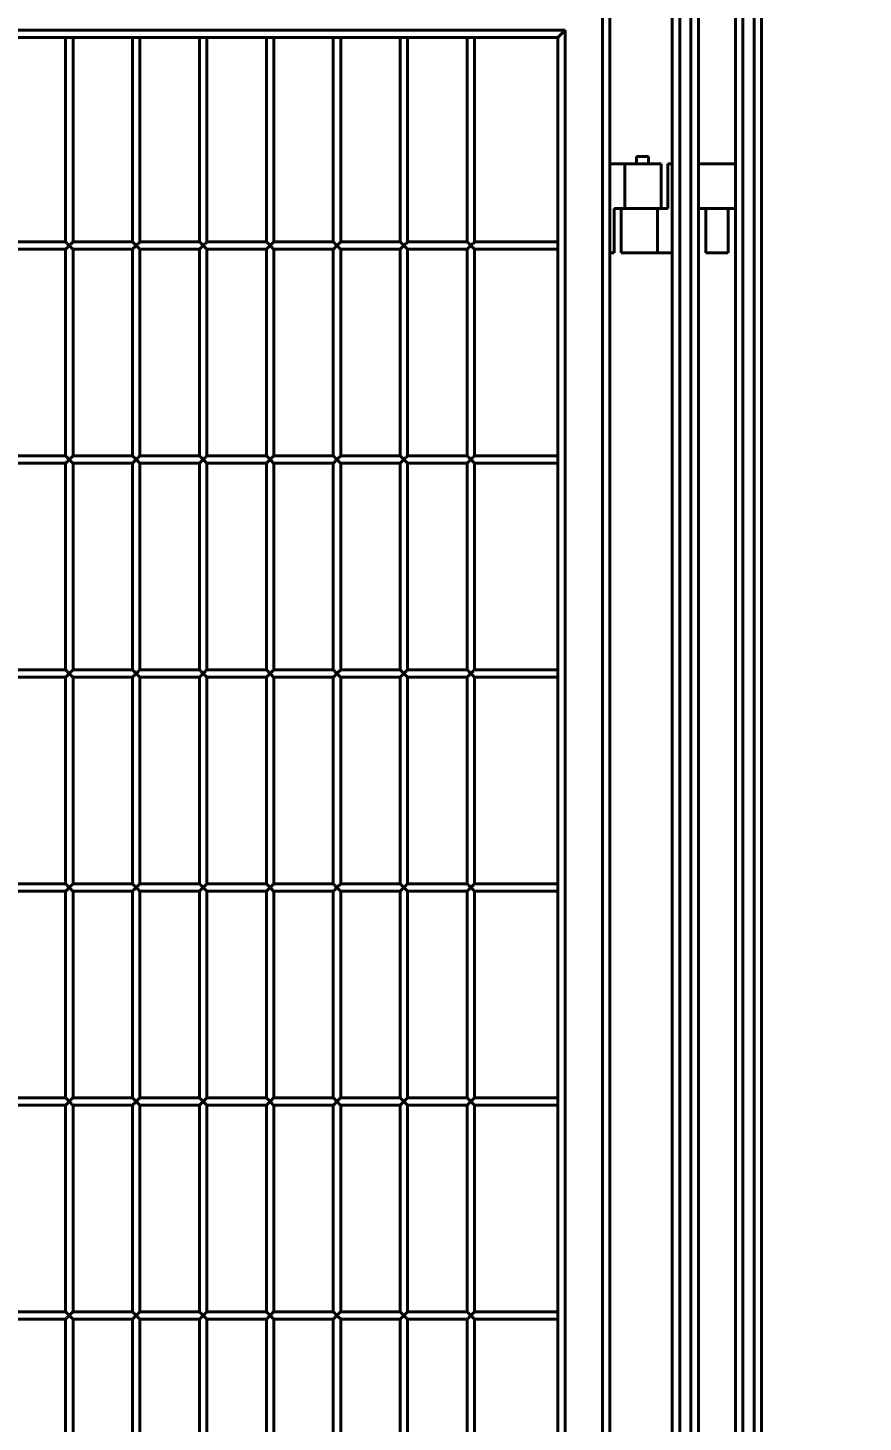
# Model space of a CAD drawing. Header units: millimetres. Extents: x 0 to 297, y 0 to 210.
# Drawn here: x 108.43 to 114.04, y 165.09 to 174.48 of the extents above; entities that cross this region are included whole.
import ezdxf

# ---------------------------------------------------------------- set-up
doc = ezdxf.new("R2010")
doc.units = ezdxf.units.MM
doc.header["$PDSIZE"] = -1
doc.layers.add('标注层', color=4, linetype='Continuous', lineweight=15)
doc.layers.add('轮廓实线层', color=7, linetype='Continuous', lineweight=40)
doc.styles.get("Standard").update_dxf_attribs({"font": 'gbeitc.shx', "height": 3.5})
doc.dimstyles.new('ISO-25', dxfattribs={"dimtxt": 3.5, "dimasz": 2.5, "dimexe": 1.25, "dimexo": 0, "dimtad": 1, "dimtoh": 1, "dimdec": 1, "dimlfac": 100, "dimdsep": 46, "dimtxsty": 'Standard', "dimcen": 2.5, "dimadec": 0, "dimazin": 0, "dimtfac": 1, "dimtdec": 1, "dimtmove": 0, "dimatfit": 3, "dimfxl": 1, "dimarcsym": 0})

# ---------------------------------------------------------------- blocks, each defined once
blk = doc.blocks.new('*D5')
at = {"layer": 'Defpoints', "color": 0, "transparency": 16777216}
for p in [(113.3609, 175.7603), (113.6609, 155.7103), (124.0767, 155.7103)]:
    blk.add_point(p, dxfattribs=at)
at = {"layer": '标注层', "color": 0, "lineweight": -2, "transparency": 16777216}
for p, q in [((113.3609, 175.7603), (125.3267, 175.7603)), ((124.0767, 173.2603), (124.0767, 158.2103)), ((113.6609, 155.7103), (125.3267, 155.7103))]:
    blk.add_line(p, q, dxfattribs=at)
at = {"layer": '标注层', "color": 0, "transparency": 16777216}
for points in [[(123.66, 173.2603), (124.4934, 173.2603), (124.0767, 175.7603)], [(123.66, 158.2103), (124.4934, 158.2103), (124.0767, 155.7103)]]:
    blk.add_solid(points, dxfattribs=at)
at = {"layer": '标注层', "color": 0, "transparency": 16777216, "insert": (121.7017, 165.7353), "char_height": 3.5, "attachment_point": 5, "rotation": 90}
blk.add_mtext('2005', dxfattribs=at)

msp = doc.modelspace()

# ---------------------------------------------------------------- linework, layer by layer
at = {"layer": '轮廓实线层', "color": 7, "linetype": 'Continuous', "lineweight": 40}
for p, q in [((112.7609, 155.7603), (112.7609, 175.7603)), ((112.8109, 175.7603), (112.8109, 155.7603)), ((113.3109, 155.7603), (113.3109, 175.7603)), ((113.3609, 175.7603), (113.3609, 155.7603)), ((112.2909, 156.8103), (112.2909, 174.7103)), ((112.3409, 174.7603), (112.3409, 156.7603)), ((112.8859, 156.8103), (112.8859, 174.7103)), ((112.9359, 174.7603), (112.9359, 156.7603)), ((113.1859, 156.7603), (113.1859, 174.7603)), ((113.2359, 174.7103), (113.2359, 156.8103)), ((104.0809, 174.4603), (112.0409, 174.4603)), ((112.0409, 174.4603), (112.0409, 157.0603)), ((111.9909, 174.4103), (104.1309, 174.4103)), ((108.6809, 174.4103), (108.6809, 173.0353)), ((108.7309, 173.0353), (108.7309, 174.4103)), ((109.1309, 174.4103), (109.1309, 173.0353)), ((109.1809, 173.0353), (109.1809, 174.4103)), ((109.5809, 174.4103), (109.5809, 173.0353)), ((109.6309, 173.0353), (109.6309, 174.4103)), ((110.0309, 174.4103), (110.0309, 173.0353)), ((110.0809, 173.0353), (110.0809, 174.4103)), ((110.4809, 174.4103), (110.4809, 173.0353)), ((110.5309, 173.0353), (110.5309, 174.4103)), ((110.9309, 174.4103), (110.9309, 173.0353)), ((110.9809, 173.0353), (110.9809, 174.4103)), ((111.3809, 174.4103), (111.3809, 173.0353)), ((111.4309, 173.0353), (111.4309, 174.4103)), ((111.9909, 157.1103), (111.9909, 174.4103)), ((112.5209, 173.6103), (112.5209, 173.5603)), ((112.5209, 173.6103), (112.6009, 173.6103)), ((112.6009, 173.5603), (112.6009, 173.6103)), ((112.3409, 173.5603), (112.4409, 173.5603)), ((112.6859, 173.5603), (112.4409, 173.5603)), ((112.4409, 173.5603), (112.4409, 173.2603)), ((112.6859, 173.2603), (112.6859, 173.5603)), ((112.7309, 173.2603), (112.7309, 173.5603)), ((112.7309, 173.5603), (112.7609, 173.5603)), ((112.9359, 173.5603), (112.9359, 173.2603)), ((112.9359, 173.5603), (113.1859, 173.5603)), ((113.1859, 173.2603), (113.1859, 173.5603)), ((112.3709, 173.2603), (112.3709, 172.9603)), ((112.4409, 173.2603), (112.3709, 173.2603)), ((112.4159, 173.2603), (112.4159, 172.9603)), ((112.4409, 173.2603), (112.5509, 173.2603)), ((112.6609, 173.2603), (112.5509, 173.2603)), ((112.6609, 172.9603), (112.6609, 173.2603)), ((112.6609, 173.2603), (112.7309, 173.2603)), ((112.9359, 173.2603), (113.1859, 173.2603)), ((112.9859, 173.2603), (112.9859, 172.9603)), ((113.1359, 173.2603), (113.1359, 172.9603)), ((108.6809, 173.0353), (108.2809, 173.0353)), ((109.1309, 173.0353), (108.7309, 173.0353)), ((109.5809, 173.0353), (109.1809, 173.0353)), ((110.0309, 173.0353), (109.6309, 173.0353)), ((110.4809, 173.0353), (110.0809, 173.0353)), ((110.9309, 173.0353), (110.5309, 173.0353)), ((111.3809, 173.0353), (110.9809, 173.0353)), ((111.9909, 173.0353), (111.4309, 173.0353)), ((108.2809, 172.9853), (108.6809, 172.9853)), ((108.6809, 172.9853), (108.6809, 171.5953)), ((108.7309, 171.5953), (108.7309, 172.9853)), ((108.7309, 172.9853), (109.1309, 172.9853)), ((109.1309, 172.9853), (109.1309, 171.5953)), ((109.1809, 171.5953), (109.1809, 172.9853)), ((109.1809, 172.9853), (109.5809, 172.9853)), ((109.5809, 172.9853), (109.5809, 171.5953)), ((109.6309, 171.5953), (109.6309, 172.9853)), ((109.6309, 172.9853), (110.0309, 172.9853)), ((110.0309, 172.9853), (110.0309, 171.5953)), ((110.0809, 171.5953), (110.0809, 172.9853)), ((110.0809, 172.9853), (110.4809, 172.9853)), ((110.4809, 172.9853), (110.4809, 171.5953)), ((110.5309, 171.5953), (110.5309, 172.9853)), ((110.5309, 172.9853), (110.9309, 172.9853)), ((110.9309, 172.9853), (110.9309, 171.5953)), ((110.9809, 171.5953), (110.9809, 172.9853)), ((110.9809, 172.9853), (111.3809, 172.9853)), ((111.3809, 172.9853), (111.3809, 171.5953)), ((111.4309, 171.5953), (111.4309, 172.9853)), ((111.4309, 172.9853), (111.9909, 172.9853)), ((112.3709, 172.9603), (112.3409, 172.9603)), ((112.4159, 172.9603), (112.6609, 172.9603)), ((112.7609, 172.9603), (112.6609, 172.9603)), ((113.1359, 172.9603), (112.9859, 172.9603)), ((108.6809, 171.5953), (108.2809, 171.5953)), ((108.2809, 171.5453), (108.6809, 171.5453)), ((108.6809, 171.5453), (108.6809, 170.1553)), ((109.1309, 171.5953), (108.7309, 171.5953)), ((108.7309, 170.1553), (108.7309, 171.5453)), ((108.7309, 171.5453), (109.1309, 171.5453)), ((109.1309, 171.5453), (109.1309, 170.1553)), ((109.5809, 171.5953), (109.1809, 171.5953)), ((109.1809, 170.1553), (109.1809, 171.5453)), ((109.1809, 171.5453), (109.5809, 171.5453)), ((109.5809, 171.5453), (109.5809, 170.1553)), ((110.0309, 171.5953), (109.6309, 171.5953)), ((109.6309, 170.1553), (109.6309, 171.5453)), ((109.6309, 171.5453), (110.0309, 171.5453)), ((110.0309, 171.5453), (110.0309, 170.1553)), ((110.4809, 171.5953), (110.0809, 171.5953)), ((110.0809, 170.1553), (110.0809, 171.5453)), ((110.0809, 171.5453), (110.4809, 171.5453)), ((110.4809, 171.5453), (110.4809, 170.1553)), ((110.9309, 171.5953), (110.5309, 171.5953)), ((110.5309, 170.1553), (110.5309, 171.5453)), ((110.5309, 171.5453), (110.9309, 171.5453)), ((110.9309, 171.5453), (110.9309, 170.1553)), ((111.3809, 171.5953), (110.9809, 171.5953)), ((110.9809, 170.1553), (110.9809, 171.5453)), ((110.9809, 171.5453), (111.3809, 171.5453)), ((111.3809, 171.5453), (111.3809, 170.1553)), ((111.9909, 171.5953), (111.4309, 171.5953)), ((111.4309, 170.1553), (111.4309, 171.5453)), ((111.4309, 171.5453), (111.9909, 171.5453)), ((108.6809, 170.1553), (108.2809, 170.1553)), ((108.2809, 170.1053), (108.6809, 170.1053)), ((108.6809, 170.1053), (108.6809, 168.7153)), ((109.1309, 170.1553), (108.7309, 170.1553)), ((108.7309, 168.7153), (108.7309, 170.1053)), ((108.7309, 170.1053), (109.1309, 170.1053)), ((109.1309, 170.1053), (109.1309, 168.7153)), ((109.5809, 170.1553), (109.1809, 170.1553)), ((109.1809, 168.7153), (109.1809, 170.1053)), ((109.1809, 170.1053), (109.5809, 170.1053)), ((109.5809, 170.1053), (109.5809, 168.7153)), ((110.0309, 170.1553), (109.6309, 170.1553)), ((109.6309, 168.7153), (109.6309, 170.1053)), ((109.6309, 170.1053), (110.0309, 170.1053)), ((110.0309, 170.1053), (110.0309, 168.7153)), ((110.4809, 170.1553), (110.0809, 170.1553)), ((110.0809, 168.7153), (110.0809, 170.1053)), ((110.0809, 170.1053), (110.4809, 170.1053)), ((110.4809, 170.1053), (110.4809, 168.7153)), ((110.9309, 170.1553), (110.5309, 170.1553)), ((110.5309, 168.7153), (110.5309, 170.1053)), ((110.5309, 170.1053), (110.9309, 170.1053)), ((110.9309, 170.1053), (110.9309, 168.7153)), ((111.3809, 170.1553), (110.9809, 170.1553)), ((110.9809, 168.7153), (110.9809, 170.1053)), ((110.9809, 170.1053), (111.3809, 170.1053)), ((111.3809, 170.1053), (111.3809, 168.7153)), ((111.9909, 170.1553), (111.4309, 170.1553)), ((111.4309, 168.7153), (111.4309, 170.1053)), ((111.4309, 170.1053), (111.9909, 170.1053)), ((108.6809, 168.7153), (108.2809, 168.7153)), ((109.1309, 168.7153), (108.7309, 168.7153)), ((109.5809, 168.7153), (109.1809, 168.7153)), ((110.0309, 168.7153), (109.6309, 168.7153)), ((110.4809, 168.7153), (110.0809, 168.7153)), ((110.9309, 168.7153), (110.5309, 168.7153)), ((111.3809, 168.7153), (110.9809, 168.7153)), ((111.9909, 168.7153), (111.4309, 168.7153)), ((108.2809, 168.6653), (108.6809, 168.6653)), ((108.6809, 168.6653), (108.6809, 167.2753)), ((108.7309, 167.2753), (108.7309, 168.6653)), ((108.7309, 168.6653), (109.1309, 168.6653)), ((109.1309, 168.6653), (109.1309, 167.2753)), ((109.1809, 167.2753), (109.1809, 168.6653)), ((109.1809, 168.6653), (109.5809, 168.6653)), ((109.5809, 168.6653), (109.5809, 167.2753)), ((109.6309, 167.2753), (109.6309, 168.6653)), ((109.6309, 168.6653), (110.0309, 168.6653)), ((110.0309, 168.6653), (110.0309, 167.2753)), ((110.0809, 167.2753), (110.0809, 168.6653)), ((110.0809, 168.6653), (110.4809, 168.6653)), ((110.4809, 168.6653), (110.4809, 167.2753)), ((110.5309, 167.2753), (110.5309, 168.6653)), ((110.5309, 168.6653), (110.9309, 168.6653)), ((110.9309, 168.6653), (110.9309, 167.2753)), ((110.9809, 167.2753), (110.9809, 168.6653)), ((110.9809, 168.6653), (111.3809, 168.6653)), ((111.3809, 168.6653), (111.3809, 167.2753)), ((111.4309, 167.2753), (111.4309, 168.6653)), ((111.4309, 168.6653), (111.9909, 168.6653)), ((108.6809, 167.2753), (108.2809, 167.2753)), ((108.2809, 167.2253), (108.6809, 167.2253)), ((108.6809, 167.2253), (108.6809, 165.8353)), ((109.1309, 167.2753), (108.7309, 167.2753)), ((108.7309, 165.8353), (108.7309, 167.2253)), ((108.7309, 167.2253), (109.1309, 167.2253)), ((109.1309, 167.2253), (109.1309, 165.8353)), ((109.5809, 167.2753), (109.1809, 167.2753)), ((109.1809, 165.8353), (109.1809, 167.2253)), ((109.1809, 167.2253), (109.5809, 167.2253)), ((109.5809, 167.2253), (109.5809, 165.8353)), ((110.0309, 167.2753), (109.6309, 167.2753)), ((109.6309, 165.8353), (109.6309, 167.2253)), ((109.6309, 167.2253), (110.0309, 167.2253)), ((110.0309, 167.2253), (110.0309, 165.8353)), ((110.4809, 167.2753), (110.0809, 167.2753)), ((110.0809, 165.8353), (110.0809, 167.2253)), ((110.0809, 167.2253), (110.4809, 167.2253)), ((110.4809, 167.2253), (110.4809, 165.8353)), ((110.9309, 167.2753), (110.5309, 167.2753)), ((110.5309, 165.8353), (110.5309, 167.2253)), ((110.5309, 167.2253), (110.9309, 167.2253)), ((110.9309, 167.2253), (110.9309, 165.8353)), ((111.3809, 167.2753), (110.9809, 167.2753)), ((110.9809, 165.8353), (110.9809, 167.2253)), ((110.9809, 167.2253), (111.3809, 167.2253)), ((111.3809, 167.2253), (111.3809, 165.8353)), ((111.9909, 167.2753), (111.4309, 167.2753)), ((111.4309, 165.8353), (111.4309, 167.2253)), ((111.4309, 167.2253), (111.9909, 167.2253)), ((108.6809, 165.8353), (108.2809, 165.8353)), ((109.1309, 165.8353), (108.7309, 165.8353)), ((109.5809, 165.8353), (109.1809, 165.8353)), ((110.0309, 165.8353), (109.6309, 165.8353)), ((110.4809, 165.8353), (110.0809, 165.8353)), ((110.9309, 165.8353), (110.5309, 165.8353)), ((111.3809, 165.8353), (110.9809, 165.8353)), ((111.9909, 165.8353), (111.4309, 165.8353)), ((108.2809, 165.7853), (108.6809, 165.7853)), ((108.6809, 165.7853), (108.6809, 164.3953)), ((108.7309, 164.3953), (108.7309, 165.7853)), ((108.7309, 165.7853), (109.1309, 165.7853)), ((109.1309, 165.7853), (109.1309, 164.3953)), ((109.1809, 164.3953), (109.1809, 165.7853)), ((109.1809, 165.7853), (109.5809, 165.7853)), ((109.5809, 165.7853), (109.5809, 164.3953)), ((109.6309, 164.3953), (109.6309, 165.7853)), ((109.6309, 165.7853), (110.0309, 165.7853)), ((110.0309, 165.7853), (110.0309, 164.3953)), ((110.0809, 164.3953), (110.0809, 165.7853)), ((110.0809, 165.7853), (110.4809, 165.7853)), ((110.4809, 165.7853), (110.4809, 164.3953)), ((110.5309, 164.3953), (110.5309, 165.7853)), ((110.5309, 165.7853), (110.9309, 165.7853)), ((110.9309, 165.7853), (110.9309, 164.3953)), ((110.9809, 164.3953), (110.9809, 165.7853)), ((110.9809, 165.7853), (111.3809, 165.7853)), ((111.3809, 165.7853), (111.3809, 164.3953)), ((111.4309, 164.3953), (111.4309, 165.7853)), ((111.4309, 165.7853), (111.9909, 165.7853))]:
    msp.add_line(p, q, dxfattribs=at)
at = {"layer": '轮廓实线层', "color": 7, "linetype": 'Continuous', "lineweight": 40, "flags": 128}
for points in [[(112.0409, 174.4603), (112.0322, 174.4516), (112.0238, 174.4432), (112.0159, 174.4353), (112.0088, 174.4281), (112.0026, 174.422), (111.9976, 174.417), (111.9939, 174.4133), (111.9917, 174.411), (111.9909, 174.4103)], [(108.6809, 173.0353), (108.681, 173.0352), (108.6819, 173.0343), (108.6835, 173.0326), (108.6859, 173.0302), (108.6891, 173.0271), (108.6927, 173.0234), (108.6969, 173.0193), (108.7013, 173.0149), (108.7059, 173.0103)], [(108.7059, 173.0103), (108.7102, 173.0146), (108.7145, 173.0188), (108.7184, 173.0228), (108.722, 173.0263), (108.7251, 173.0294), (108.7276, 173.0319), (108.7294, 173.0338), (108.7305, 173.0349), (108.7309, 173.0353)], [(109.1309, 173.0353), (109.131, 173.0352), (109.1319, 173.0343), (109.1335, 173.0326), (109.136, 173.0302), (109.1391, 173.0271), (109.1427, 173.0234), (109.1469, 173.0193), (109.1513, 173.0149), (109.1559, 173.0103)], [(109.1559, 173.0103), (109.1602, 173.0146), (109.1645, 173.0188), (109.1684, 173.0228), (109.172, 173.0263), (109.1751, 173.0294), (109.1775, 173.0319), (109.1794, 173.0338), (109.1805, 173.0349), (109.1809, 173.0353)], [(109.5809, 173.0353), (109.581, 173.0352), (109.5819, 173.0343), (109.5835, 173.0326), (109.5859, 173.0302), (109.5891, 173.0271), (109.5927, 173.0234), (109.5969, 173.0193), (109.6013, 173.0149), (109.6059, 173.0103)], [(109.6059, 173.0103), (109.6102, 173.0146), (109.6144, 173.0188), (109.6184, 173.0228), (109.622, 173.0263), (109.6251, 173.0294), (109.6276, 173.0319), (109.6294, 173.0338), (109.6305, 173.0349), (109.6309, 173.0353)], [(110.0309, 173.0353), (110.031, 173.0352), (110.0319, 173.0343), (110.0335, 173.0326), (110.0359, 173.0302), (110.0391, 173.0271), (110.0427, 173.0234), (110.0469, 173.0193), (110.0513, 173.0149), (110.0559, 173.0103)], [(110.0559, 173.0103), (110.0602, 173.0146), (110.0645, 173.0188), (110.0684, 173.0228), (110.072, 173.0263), (110.0751, 173.0294), (110.0776, 173.0319), (110.0794, 173.0338), (110.0805, 173.0349), (110.0809, 173.0353)], [(110.4809, 173.0353), (110.481, 173.0352), (110.4819, 173.0343), (110.4835, 173.0326), (110.486, 173.0302), (110.4891, 173.0271), (110.4927, 173.0234), (110.4969, 173.0193), (110.5013, 173.0149), (110.5059, 173.0103)], [(110.5059, 173.0103), (110.5102, 173.0146), (110.5145, 173.0188), (110.5184, 173.0228), (110.522, 173.0263), (110.5251, 173.0294), (110.5275, 173.0319), (110.5294, 173.0338), (110.5305, 173.0349), (110.5309, 173.0353)], [(110.9309, 173.0353), (110.931, 173.0352), (110.9319, 173.0343), (110.9335, 173.0326), (110.9359, 173.0302), (110.9391, 173.0271), (110.9427, 173.0234), (110.9469, 173.0193), (110.9513, 173.0149), (110.9559, 173.0103)], [(110.9559, 173.0103), (110.9602, 173.0146), (110.9645, 173.0188), (110.9684, 173.0228), (110.972, 173.0263), (110.9751, 173.0294), (110.9776, 173.0319), (110.9794, 173.0338), (110.9805, 173.0349), (110.9809, 173.0353)], [(111.3809, 173.0353), (111.381, 173.0352), (111.3819, 173.0343), (111.3835, 173.0326), (111.3859, 173.0302), (111.3891, 173.0271), (111.3927, 173.0234), (111.3969, 173.0193), (111.4013, 173.0149), (111.4059, 173.0103)], [(111.4059, 173.0103), (111.4102, 173.0146), (111.4145, 173.0188), (111.4184, 173.0228), (111.422, 173.0263), (111.4251, 173.0294), (111.4276, 173.0319), (111.4294, 173.0338), (111.4305, 173.0349), (111.4309, 173.0353)], [(108.7059, 173.0103), (108.7013, 173.0057), (108.6969, 173.0012), (108.6927, 172.9971), (108.6891, 172.9934), (108.6859, 172.9903), (108.6835, 172.9879), (108.6819, 172.9862), (108.681, 172.9854), (108.6809, 172.9853)], [(108.7309, 172.9853), (108.7305, 172.9856), (108.7294, 172.9868), (108.7276, 172.9886), (108.7251, 172.9911), (108.722, 172.9942), (108.7184, 172.9978), (108.7145, 173.0017), (108.7102, 173.0059), (108.7059, 173.0103)], [(109.1559, 173.0103), (109.1513, 173.0057), (109.1469, 173.0012), (109.1427, 172.9971), (109.1391, 172.9934), (109.136, 172.9903), (109.1335, 172.9879), (109.1319, 172.9862), (109.131, 172.9854), (109.1309, 172.9853)], [(109.1809, 172.9853), (109.1805, 172.9856), (109.1794, 172.9868), (109.1775, 172.9886), (109.1751, 172.9911), (109.172, 172.9942), (109.1684, 172.9978), (109.1645, 173.0017), (109.1602, 173.0059), (109.1559, 173.0103)], [(109.6059, 173.0103), (109.6013, 173.0057), (109.5969, 173.0012), (109.5927, 172.9971), (109.5891, 172.9934), (109.5859, 172.9903), (109.5835, 172.9879), (109.5819, 172.9862), (109.581, 172.9854), (109.5809, 172.9853)], [(109.6309, 172.9853), (109.6305, 172.9856), (109.6294, 172.9868), (109.6276, 172.9886), (109.6251, 172.9911), (109.622, 172.9942), (109.6184, 172.9978), (109.6144, 173.0017), (109.6102, 173.0059), (109.6059, 173.0103)], [(110.0559, 173.0103), (110.0513, 173.0057), (110.0469, 173.0012), (110.0427, 172.9971), (110.0391, 172.9934), (110.0359, 172.9903), (110.0335, 172.9879), (110.0319, 172.9862), (110.031, 172.9854), (110.0309, 172.9853)], [(110.0809, 172.9853), (110.0805, 172.9856), (110.0794, 172.9868), (110.0776, 172.9886), (110.0751, 172.9911), (110.072, 172.9942), (110.0684, 172.9978), (110.0645, 173.0017), (110.0602, 173.0059), (110.0559, 173.0103)], [(110.5059, 173.0103), (110.5013, 173.0057), (110.4969, 173.0012), (110.4927, 172.9971), (110.4891, 172.9934), (110.486, 172.9903), (110.4835, 172.9879), (110.4819, 172.9862), (110.481, 172.9854), (110.4809, 172.9853)], [(110.5309, 172.9853), (110.5305, 172.9856), (110.5294, 172.9868), (110.5275, 172.9886), (110.5251, 172.9911), (110.522, 172.9942), (110.5184, 172.9978), (110.5145, 173.0017), (110.5102, 173.0059), (110.5059, 173.0103)], [(110.9559, 173.0103), (110.9513, 173.0057), (110.9469, 173.0012), (110.9427, 172.9971), (110.9391, 172.9934), (110.9359, 172.9903), (110.9335, 172.9879), (110.9319, 172.9862), (110.931, 172.9854), (110.9309, 172.9853)], [(110.9809, 172.9853), (110.9805, 172.9856), (110.9794, 172.9868), (110.9776, 172.9886), (110.9751, 172.9911), (110.972, 172.9942), (110.9684, 172.9978), (110.9645, 173.0017), (110.9602, 173.0059), (110.9559, 173.0103)], [(111.4059, 173.0103), (111.4013, 173.0057), (111.3969, 173.0012), (111.3927, 172.9971), (111.3891, 172.9934), (111.3859, 172.9903), (111.3835, 172.9879), (111.3819, 172.9862), (111.381, 172.9854), (111.3809, 172.9853)], [(111.4309, 172.9853), (111.4305, 172.9856), (111.4294, 172.9868), (111.4276, 172.9886), (111.4251, 172.9911), (111.422, 172.9942), (111.4184, 172.9978), (111.4145, 173.0017), (111.4102, 173.0059), (111.4059, 173.0103)], [(108.6809, 171.5953), (108.681, 171.5952), (108.6819, 171.5943), (108.6835, 171.5926), (108.6859, 171.5902), (108.6891, 171.5871), (108.6927, 171.5834), (108.6969, 171.5793), (108.7013, 171.5749), (108.7059, 171.5703)], [(108.7059, 171.5703), (108.7013, 171.5657), (108.6969, 171.5612), (108.6927, 171.5571), (108.6891, 171.5534), (108.6859, 171.5503), (108.6835, 171.5479), (108.6819, 171.5462), (108.681, 171.5454), (108.6809, 171.5453)], [(108.7059, 171.5703), (108.7102, 171.5746), (108.7145, 171.5788), (108.7184, 171.5828), (108.722, 171.5863), (108.7251, 171.5894), (108.7276, 171.5919), (108.7294, 171.5938), (108.7305, 171.5949), (108.7309, 171.5953)], [(108.7309, 171.5453), (108.7305, 171.5456), (108.7294, 171.5468), (108.7276, 171.5486), (108.7251, 171.5511), (108.722, 171.5542), (108.7184, 171.5578), (108.7145, 171.5617), (108.7102, 171.5659), (108.7059, 171.5703)], [(109.1309, 171.5953), (109.131, 171.5952), (109.1319, 171.5943), (109.1335, 171.5926), (109.136, 171.5902), (109.1391, 171.5871), (109.1427, 171.5834), (109.1469, 171.5793), (109.1513, 171.5749), (109.1559, 171.5703)], [(109.1559, 171.5703), (109.1513, 171.5657), (109.1469, 171.5612), (109.1427, 171.5571), (109.1391, 171.5534), (109.136, 171.5503), (109.1335, 171.5479), (109.1319, 171.5462), (109.131, 171.5454), (109.1309, 171.5453)], [(109.1559, 171.5703), (109.1602, 171.5746), (109.1645, 171.5788), (109.1684, 171.5828), (109.172, 171.5863), (109.1751, 171.5894), (109.1775, 171.5919), (109.1794, 171.5938), (109.1805, 171.5949), (109.1809, 171.5953)], [(109.1809, 171.5453), (109.1805, 171.5456), (109.1794, 171.5468), (109.1775, 171.5486), (109.1751, 171.5511), (109.172, 171.5542), (109.1684, 171.5578), (109.1645, 171.5617), (109.1602, 171.5659), (109.1559, 171.5703)], [(109.5809, 171.5953), (109.581, 171.5952), (109.5819, 171.5943), (109.5835, 171.5926), (109.5859, 171.5902), (109.5891, 171.5871), (109.5927, 171.5834), (109.5969, 171.5793), (109.6013, 171.5749), (109.6059, 171.5703)], [(109.6059, 171.5703), (109.6013, 171.5657), (109.5969, 171.5612), (109.5927, 171.5571), (109.5891, 171.5534), (109.5859, 171.5503), (109.5835, 171.5479), (109.5819, 171.5462), (109.581, 171.5454), (109.5809, 171.5453)], [(109.6059, 171.5703), (109.6102, 171.5746), (109.6144, 171.5788), (109.6184, 171.5828), (109.622, 171.5863), (109.6251, 171.5894), (109.6276, 171.5919), (109.6294, 171.5938), (109.6305, 171.5949), (109.6309, 171.5953)], [(109.6309, 171.5453), (109.6305, 171.5456), (109.6294, 171.5468), (109.6276, 171.5486), (109.6251, 171.5511), (109.622, 171.5542), (109.6184, 171.5578), (109.6144, 171.5617), (109.6102, 171.5659), (109.6059, 171.5703)], [(110.0309, 171.5953), (110.031, 171.5952), (110.0319, 171.5943), (110.0335, 171.5926), (110.0359, 171.5902), (110.0391, 171.5871), (110.0427, 171.5834), (110.0469, 171.5793), (110.0513, 171.5749), (110.0559, 171.5703)], [(110.0559, 171.5703), (110.0513, 171.5657), (110.0469, 171.5612), (110.0427, 171.5571), (110.0391, 171.5534), (110.0359, 171.5503), (110.0335, 171.5479), (110.0319, 171.5462), (110.031, 171.5454), (110.0309, 171.5453)], [(110.0559, 171.5703), (110.0602, 171.5746), (110.0645, 171.5788), (110.0684, 171.5828), (110.072, 171.5863), (110.0751, 171.5894), (110.0776, 171.5919), (110.0794, 171.5938), (110.0805, 171.5949), (110.0809, 171.5953)], [(110.0809, 171.5453), (110.0805, 171.5456), (110.0794, 171.5468), (110.0776, 171.5486), (110.0751, 171.5511), (110.072, 171.5542), (110.0684, 171.5578), (110.0645, 171.5617), (110.0602, 171.5659), (110.0559, 171.5703)], [(110.4809, 171.5953), (110.481, 171.5952), (110.4819, 171.5943), (110.4835, 171.5926), (110.486, 171.5902), (110.4891, 171.5871), (110.4927, 171.5834), (110.4969, 171.5793), (110.5013, 171.5749), (110.5059, 171.5703)], [(110.5059, 171.5703), (110.5013, 171.5657), (110.4969, 171.5612), (110.4927, 171.5571), (110.4891, 171.5534), (110.486, 171.5503), (110.4835, 171.5479), (110.4819, 171.5462), (110.481, 171.5454), (110.4809, 171.5453)], [(110.5059, 171.5703), (110.5102, 171.5746), (110.5145, 171.5788), (110.5184, 171.5828), (110.522, 171.5863), (110.5251, 171.5894), (110.5275, 171.5919), (110.5294, 171.5938), (110.5305, 171.5949), (110.5309, 171.5953)], [(110.5309, 171.5453), (110.5305, 171.5456), (110.5294, 171.5468), (110.5275, 171.5486), (110.5251, 171.5511), (110.522, 171.5542), (110.5184, 171.5578), (110.5145, 171.5617), (110.5102, 171.5659), (110.5059, 171.5703)], [(110.9309, 171.5953), (110.931, 171.5952), (110.9319, 171.5943), (110.9335, 171.5926), (110.9359, 171.5902), (110.9391, 171.5871), (110.9427, 171.5834), (110.9469, 171.5793), (110.9513, 171.5749), (110.9559, 171.5703)], [(110.9559, 171.5703), (110.9513, 171.5657), (110.9469, 171.5612), (110.9427, 171.5571), (110.9391, 171.5534), (110.9359, 171.5503), (110.9335, 171.5479), (110.9319, 171.5462), (110.931, 171.5454), (110.9309, 171.5453)], [(110.9559, 171.5703), (110.9602, 171.5746), (110.9645, 171.5788), (110.9684, 171.5828), (110.972, 171.5863), (110.9751, 171.5894), (110.9776, 171.5919), (110.9794, 171.5938), (110.9805, 171.5949), (110.9809, 171.5953)], [(110.9809, 171.5453), (110.9805, 171.5456), (110.9794, 171.5468), (110.9776, 171.5486), (110.9751, 171.5511), (110.972, 171.5542), (110.9684, 171.5578), (110.9645, 171.5617), (110.9602, 171.5659), (110.9559, 171.5703)], [(111.3809, 171.5953), (111.381, 171.5952), (111.3819, 171.5943), (111.3835, 171.5926), (111.3859, 171.5902), (111.3891, 171.5871), (111.3927, 171.5834), (111.3969, 171.5793), (111.4013, 171.5749), (111.4059, 171.5703)], [(111.4059, 171.5703), (111.4013, 171.5657), (111.3969, 171.5612), (111.3927, 171.5571), (111.3891, 171.5534), (111.3859, 171.5503), (111.3835, 171.5479), (111.3819, 171.5462), (111.381, 171.5454), (111.3809, 171.5453)], [(111.4059, 171.5703), (111.4102, 171.5746), (111.4145, 171.5788), (111.4184, 171.5828), (111.422, 171.5863), (111.4251, 171.5894), (111.4276, 171.5919), (111.4294, 171.5938), (111.4305, 171.5949), (111.4309, 171.5953)], [(111.4309, 171.5453), (111.4305, 171.5456), (111.4294, 171.5468), (111.4276, 171.5486), (111.4251, 171.5511), (111.422, 171.5542), (111.4184, 171.5578), (111.4145, 171.5617), (111.4102, 171.5659), (111.4059, 171.5703)], [(108.6809, 170.1553), (108.681, 170.1552), (108.6819, 170.1543), (108.6835, 170.1526), (108.6859, 170.1502), (108.6891, 170.1471), (108.6927, 170.1434), (108.6969, 170.1393), (108.7013, 170.1349), (108.7059, 170.1303)], [(108.7059, 170.1303), (108.7013, 170.1257), (108.6969, 170.1212), (108.6927, 170.1171), (108.6891, 170.1134), (108.6859, 170.1103), (108.6835, 170.1079), (108.6819, 170.1062), (108.681, 170.1054), (108.6809, 170.1053)], [(108.7059, 170.1303), (108.7102, 170.1346), (108.7145, 170.1388), (108.7184, 170.1428), (108.722, 170.1463), (108.7251, 170.1494), (108.7276, 170.1519), (108.7294, 170.1538), (108.7305, 170.1549), (108.7309, 170.1553)], [(108.7309, 170.1053), (108.7305, 170.1056), (108.7294, 170.1068), (108.7276, 170.1086), (108.7251, 170.1111), (108.722, 170.1142), (108.7184, 170.1178), (108.7145, 170.1217), (108.7102, 170.1259), (108.7059, 170.1303)], [(109.1309, 170.1553), (109.131, 170.1552), (109.1319, 170.1543), (109.1335, 170.1526), (109.136, 170.1502), (109.1391, 170.1471), (109.1427, 170.1434), (109.1469, 170.1393), (109.1513, 170.1349), (109.1559, 170.1303)], [(109.1559, 170.1303), (109.1513, 170.1257), (109.1469, 170.1212), (109.1427, 170.1171), (109.1391, 170.1134), (109.136, 170.1103), (109.1335, 170.1079), (109.1319, 170.1062), (109.131, 170.1054), (109.1309, 170.1053)], [(109.1559, 170.1303), (109.1602, 170.1346), (109.1645, 170.1388), (109.1684, 170.1428), (109.172, 170.1463), (109.1751, 170.1494), (109.1775, 170.1519), (109.1794, 170.1538), (109.1805, 170.1549), (109.1809, 170.1553)], [(109.1809, 170.1053), (109.1805, 170.1056), (109.1794, 170.1068), (109.1775, 170.1086), (109.1751, 170.1111), (109.172, 170.1142), (109.1684, 170.1178), (109.1645, 170.1217), (109.1602, 170.1259), (109.1559, 170.1303)], [(109.5809, 170.1553), (109.581, 170.1552), (109.5819, 170.1543), (109.5835, 170.1526), (109.5859, 170.1502), (109.5891, 170.1471), (109.5927, 170.1434), (109.5969, 170.1393), (109.6013, 170.1349), (109.6059, 170.1303)], [(109.6059, 170.1303), (109.6013, 170.1257), (109.5969, 170.1212), (109.5927, 170.1171), (109.5891, 170.1134), (109.5859, 170.1103), (109.5835, 170.1079), (109.5819, 170.1062), (109.581, 170.1054), (109.5809, 170.1053)], [(109.6059, 170.1303), (109.6102, 170.1346), (109.6144, 170.1388), (109.6184, 170.1428), (109.622, 170.1463), (109.6251, 170.1494), (109.6276, 170.1519), (109.6294, 170.1538), (109.6305, 170.1549), (109.6309, 170.1553)], [(109.6309, 170.1053), (109.6305, 170.1056), (109.6294, 170.1068), (109.6276, 170.1086), (109.6251, 170.1111), (109.622, 170.1142), (109.6184, 170.1178), (109.6144, 170.1217), (109.6102, 170.1259), (109.6059, 170.1303)], [(110.0309, 170.1553), (110.031, 170.1552), (110.0319, 170.1543), (110.0335, 170.1526), (110.0359, 170.1502), (110.0391, 170.1471), (110.0427, 170.1434), (110.0469, 170.1393), (110.0513, 170.1349), (110.0559, 170.1303)], [(110.0559, 170.1303), (110.0513, 170.1257), (110.0469, 170.1212), (110.0427, 170.1171), (110.0391, 170.1134), (110.0359, 170.1103), (110.0335, 170.1079), (110.0319, 170.1062), (110.031, 170.1054), (110.0309, 170.1053)], [(110.0559, 170.1303), (110.0602, 170.1346), (110.0645, 170.1388), (110.0684, 170.1428), (110.072, 170.1463), (110.0751, 170.1494), (110.0776, 170.1519), (110.0794, 170.1538), (110.0805, 170.1549), (110.0809, 170.1553)], [(110.0809, 170.1053), (110.0805, 170.1056), (110.0794, 170.1068), (110.0776, 170.1086), (110.0751, 170.1111), (110.072, 170.1142), (110.0684, 170.1178), (110.0645, 170.1217), (110.0602, 170.1259), (110.0559, 170.1303)], [(110.4809, 170.1553), (110.481, 170.1552), (110.4819, 170.1543), (110.4835, 170.1526), (110.486, 170.1502), (110.4891, 170.1471), (110.4927, 170.1434), (110.4969, 170.1393), (110.5013, 170.1349), (110.5059, 170.1303)], [(110.5059, 170.1303), (110.5013, 170.1257), (110.4969, 170.1212), (110.4927, 170.1171), (110.4891, 170.1134), (110.486, 170.1103), (110.4835, 170.1079), (110.4819, 170.1062), (110.481, 170.1054), (110.4809, 170.1053)], [(110.5059, 170.1303), (110.5102, 170.1346), (110.5145, 170.1388), (110.5184, 170.1428), (110.522, 170.1463), (110.5251, 170.1494), (110.5275, 170.1519), (110.5294, 170.1538), (110.5305, 170.1549), (110.5309, 170.1553)], [(110.5309, 170.1053), (110.5305, 170.1056), (110.5294, 170.1068), (110.5275, 170.1086), (110.5251, 170.1111), (110.522, 170.1142), (110.5184, 170.1178), (110.5145, 170.1217), (110.5102, 170.1259), (110.5059, 170.1303)], [(110.9309, 170.1553), (110.931, 170.1552), (110.9319, 170.1543), (110.9335, 170.1526), (110.9359, 170.1502), (110.9391, 170.1471), (110.9427, 170.1434), (110.9469, 170.1393), (110.9513, 170.1349), (110.9559, 170.1303)], [(110.9559, 170.1303), (110.9513, 170.1257), (110.9469, 170.1212), (110.9427, 170.1171), (110.9391, 170.1134), (110.9359, 170.1103), (110.9335, 170.1079), (110.9319, 170.1062), (110.931, 170.1054), (110.9309, 170.1053)], [(110.9559, 170.1303), (110.9602, 170.1346), (110.9645, 170.1388), (110.9684, 170.1428), (110.972, 170.1463), (110.9751, 170.1494), (110.9776, 170.1519), (110.9794, 170.1538), (110.9805, 170.1549), (110.9809, 170.1553)], [(110.9809, 170.1053), (110.9805, 170.1056), (110.9794, 170.1068), (110.9776, 170.1086), (110.9751, 170.1111), (110.972, 170.1142), (110.9684, 170.1178), (110.9645, 170.1217), (110.9602, 170.1259), (110.9559, 170.1303)], [(111.3809, 170.1553), (111.381, 170.1552), (111.3819, 170.1543), (111.3835, 170.1526), (111.3859, 170.1502), (111.3891, 170.1471), (111.3927, 170.1434), (111.3969, 170.1393), (111.4013, 170.1349), (111.4059, 170.1303)], [(111.4059, 170.1303), (111.4013, 170.1257), (111.3969, 170.1212), (111.3927, 170.1171), (111.3891, 170.1134), (111.3859, 170.1103), (111.3835, 170.1079), (111.3819, 170.1062), (111.381, 170.1054), (111.3809, 170.1053)], [(111.4059, 170.1303), (111.4102, 170.1346), (111.4145, 170.1388), (111.4184, 170.1428), (111.422, 170.1463), (111.4251, 170.1494), (111.4276, 170.1519), (111.4294, 170.1538), (111.4305, 170.1549), (111.4309, 170.1553)], [(111.4309, 170.1053), (111.4305, 170.1056), (111.4294, 170.1068), (111.4276, 170.1086), (111.4251, 170.1111), (111.422, 170.1142), (111.4184, 170.1178), (111.4145, 170.1217), (111.4102, 170.1259), (111.4059, 170.1303)], [(108.6809, 168.7153), (108.681, 168.7152), (108.6819, 168.7143), (108.6835, 168.7126), (108.6859, 168.7102), (108.6891, 168.7071), (108.6927, 168.7034), (108.6969, 168.6993), (108.7013, 168.6949), (108.7059, 168.6903)], [(108.7059, 168.6903), (108.7102, 168.6946), (108.7145, 168.6988), (108.7184, 168.7028), (108.722, 168.7063), (108.7251, 168.7094), (108.7276, 168.7119), (108.7294, 168.7138), (108.7305, 168.7149), (108.7309, 168.7153)], [(109.1309, 168.7153), (109.131, 168.7152), (109.1319, 168.7143), (109.1335, 168.7126), (109.136, 168.7102), (109.1391, 168.7071), (109.1427, 168.7034), (109.1469, 168.6993), (109.1513, 168.6949), (109.1559, 168.6903)], [(109.1559, 168.6903), (109.1602, 168.6946), (109.1645, 168.6988), (109.1684, 168.7028), (109.172, 168.7063), (109.1751, 168.7094), (109.1775, 168.7119), (109.1794, 168.7138), (109.1805, 168.7149), (109.1809, 168.7153)], [(109.5809, 168.7153), (109.581, 168.7152), (109.5819, 168.7143), (109.5835, 168.7126), (109.5859, 168.7102), (109.5891, 168.7071), (109.5927, 168.7034), (109.5969, 168.6993), (109.6013, 168.6949), (109.6059, 168.6903)], [(109.6059, 168.6903), (109.6102, 168.6946), (109.6144, 168.6988), (109.6184, 168.7028), (109.622, 168.7063), (109.6251, 168.7094), (109.6276, 168.7119), (109.6294, 168.7138), (109.6305, 168.7149), (109.6309, 168.7153)], [(110.0309, 168.7153), (110.031, 168.7152), (110.0319, 168.7143), (110.0335, 168.7126), (110.0359, 168.7102), (110.0391, 168.7071), (110.0427, 168.7034), (110.0469, 168.6993), (110.0513, 168.6949), (110.0559, 168.6903)], [(110.0559, 168.6903), (110.0602, 168.6946), (110.0645, 168.6988), (110.0684, 168.7028), (110.072, 168.7063), (110.0751, 168.7094), (110.0776, 168.7119), (110.0794, 168.7138), (110.0805, 168.7149), (110.0809, 168.7153)], [(110.4809, 168.7153), (110.481, 168.7152), (110.4819, 168.7143), (110.4835, 168.7126), (110.486, 168.7102), (110.4891, 168.7071), (110.4927, 168.7034), (110.4969, 168.6993), (110.5013, 168.6949), (110.5059, 168.6903)], [(110.5059, 168.6903), (110.5102, 168.6946), (110.5145, 168.6988), (110.5184, 168.7028), (110.522, 168.7063), (110.5251, 168.7094), (110.5275, 168.7119), (110.5294, 168.7138), (110.5305, 168.7149), (110.5309, 168.7153)], [(110.9309, 168.7153), (110.931, 168.7152), (110.9319, 168.7143), (110.9335, 168.7126), (110.9359, 168.7102), (110.9391, 168.7071), (110.9427, 168.7034), (110.9469, 168.6993), (110.9513, 168.6949), (110.9559, 168.6903)], [(110.9559, 168.6903), (110.9602, 168.6946), (110.9645, 168.6988), (110.9684, 168.7028), (110.972, 168.7063), (110.9751, 168.7094), (110.9776, 168.7119), (110.9794, 168.7138), (110.9805, 168.7149), (110.9809, 168.7153)], [(111.3809, 168.7153), (111.381, 168.7152), (111.3819, 168.7143), (111.3835, 168.7126), (111.3859, 168.7102), (111.3891, 168.7071), (111.3927, 168.7034), (111.3969, 168.6993), (111.4013, 168.6949), (111.4059, 168.6903)], [(111.4059, 168.6903), (111.4102, 168.6946), (111.4145, 168.6988), (111.4184, 168.7028), (111.422, 168.7063), (111.4251, 168.7094), (111.4276, 168.7119), (111.4294, 168.7138), (111.4305, 168.7149), (111.4309, 168.7153)], [(108.7059, 168.6903), (108.7013, 168.6857), (108.6969, 168.6812), (108.6927, 168.6771), (108.6891, 168.6734), (108.6859, 168.6703), (108.6835, 168.6679), (108.6819, 168.6662), (108.681, 168.6654), (108.6809, 168.6653)], [(108.7309, 168.6653), (108.7305, 168.6656), (108.7294, 168.6668), (108.7276, 168.6686), (108.7251, 168.6711), (108.722, 168.6742), (108.7184, 168.6778), (108.7145, 168.6817), (108.7102, 168.6859), (108.7059, 168.6903)], [(109.1559, 168.6903), (109.1513, 168.6857), (109.1469, 168.6812), (109.1427, 168.6771), (109.1391, 168.6734), (109.136, 168.6703), (109.1335, 168.6679), (109.1319, 168.6662), (109.131, 168.6654), (109.1309, 168.6653)], [(109.1809, 168.6653), (109.1805, 168.6656), (109.1794, 168.6668), (109.1775, 168.6686), (109.1751, 168.6711), (109.172, 168.6742), (109.1684, 168.6778), (109.1645, 168.6817), (109.1602, 168.6859), (109.1559, 168.6903)], [(109.6059, 168.6903), (109.6013, 168.6857), (109.5969, 168.6812), (109.5927, 168.6771), (109.5891, 168.6734), (109.5859, 168.6703), (109.5835, 168.6679), (109.5819, 168.6662), (109.581, 168.6654), (109.5809, 168.6653)], [(109.6309, 168.6653), (109.6305, 168.6656), (109.6294, 168.6668), (109.6276, 168.6686), (109.6251, 168.6711), (109.622, 168.6742), (109.6184, 168.6778), (109.6144, 168.6817), (109.6102, 168.6859), (109.6059, 168.6903)], [(110.0559, 168.6903), (110.0513, 168.6857), (110.0469, 168.6812), (110.0427, 168.6771), (110.0391, 168.6734), (110.0359, 168.6703), (110.0335, 168.6679), (110.0319, 168.6662), (110.031, 168.6654), (110.0309, 168.6653)], [(110.0809, 168.6653), (110.0805, 168.6656), (110.0794, 168.6668), (110.0776, 168.6686), (110.0751, 168.6711), (110.072, 168.6742), (110.0684, 168.6778), (110.0645, 168.6817), (110.0602, 168.6859), (110.0559, 168.6903)], [(110.5059, 168.6903), (110.5013, 168.6857), (110.4969, 168.6812), (110.4927, 168.6771), (110.4891, 168.6734), (110.486, 168.6703), (110.4835, 168.6679), (110.4819, 168.6662), (110.481, 168.6654), (110.4809, 168.6653)], [(110.5309, 168.6653), (110.5305, 168.6656), (110.5294, 168.6668), (110.5275, 168.6686), (110.5251, 168.6711), (110.522, 168.6742), (110.5184, 168.6778), (110.5145, 168.6817), (110.5102, 168.6859), (110.5059, 168.6903)], [(110.9559, 168.6903), (110.9513, 168.6857), (110.9469, 168.6812), (110.9427, 168.6771), (110.9391, 168.6734), (110.9359, 168.6703), (110.9335, 168.6679), (110.9319, 168.6662), (110.931, 168.6654), (110.9309, 168.6653)], [(110.9809, 168.6653), (110.9805, 168.6656), (110.9794, 168.6668), (110.9776, 168.6686), (110.9751, 168.6711), (110.972, 168.6742), (110.9684, 168.6778), (110.9645, 168.6817), (110.9602, 168.6859), (110.9559, 168.6903)], [(111.4059, 168.6903), (111.4013, 168.6857), (111.3969, 168.6812), (111.3927, 168.6771), (111.3891, 168.6734), (111.3859, 168.6703), (111.3835, 168.6679), (111.3819, 168.6662), (111.381, 168.6654), (111.3809, 168.6653)], [(111.4309, 168.6653), (111.4305, 168.6656), (111.4294, 168.6668), (111.4276, 168.6686), (111.4251, 168.6711), (111.422, 168.6742), (111.4184, 168.6778), (111.4145, 168.6817), (111.4102, 168.6859), (111.4059, 168.6903)], [(108.6809, 167.2753), (108.681, 167.2752), (108.6819, 167.2743), (108.6835, 167.2726), (108.6859, 167.2702), (108.6891, 167.2671), (108.6927, 167.2634), (108.6969, 167.2593), (108.7013, 167.2549), (108.7059, 167.2503)], [(108.7059, 167.2503), (108.7013, 167.2457), (108.6969, 167.2412), (108.6927, 167.2371), (108.6891, 167.2334), (108.6859, 167.2303), (108.6835, 167.2279), (108.6819, 167.2262), (108.681, 167.2254), (108.6809, 167.2253)], [(108.7059, 167.2503), (108.7102, 167.2546), (108.7145, 167.2588), (108.7184, 167.2628), (108.722, 167.2663), (108.7251, 167.2694), (108.7276, 167.2719), (108.7294, 167.2738), (108.7305, 167.2749), (108.7309, 167.2753)], [(108.7309, 167.2253), (108.7305, 167.2256), (108.7294, 167.2268), (108.7276, 167.2286), (108.7251, 167.2311), (108.722, 167.2342), (108.7184, 167.2378), (108.7145, 167.2417), (108.7102, 167.2459), (108.7059, 167.2503)], [(109.1309, 167.2753), (109.131, 167.2752), (109.1319, 167.2743), (109.1335, 167.2726), (109.136, 167.2702), (109.1391, 167.2671), (109.1427, 167.2634), (109.1469, 167.2593), (109.1513, 167.2549), (109.1559, 167.2503)], [(109.1559, 167.2503), (109.1513, 167.2457), (109.1469, 167.2412), (109.1427, 167.2371), (109.1391, 167.2334), (109.136, 167.2303), (109.1335, 167.2279), (109.1319, 167.2262), (109.131, 167.2254), (109.1309, 167.2253)], [(109.1559, 167.2503), (109.1602, 167.2546), (109.1645, 167.2588), (109.1684, 167.2628), (109.172, 167.2663), (109.1751, 167.2694), (109.1775, 167.2719), (109.1794, 167.2738), (109.1805, 167.2749), (109.1809, 167.2753)], [(109.1809, 167.2253), (109.1805, 167.2256), (109.1794, 167.2268), (109.1775, 167.2286), (109.1751, 167.2311), (109.172, 167.2342), (109.1684, 167.2378), (109.1645, 167.2417), (109.1602, 167.2459), (109.1559, 167.2503)], [(109.5809, 167.2753), (109.581, 167.2752), (109.5819, 167.2743), (109.5835, 167.2726), (109.5859, 167.2702), (109.5891, 167.2671), (109.5927, 167.2634), (109.5969, 167.2593), (109.6013, 167.2549), (109.6059, 167.2503)], [(109.6059, 167.2503), (109.6013, 167.2457), (109.5969, 167.2412), (109.5927, 167.2371), (109.5891, 167.2334), (109.5859, 167.2303), (109.5835, 167.2279), (109.5819, 167.2262), (109.581, 167.2254), (109.5809, 167.2253)], [(109.6059, 167.2503), (109.6102, 167.2546), (109.6144, 167.2588), (109.6184, 167.2628), (109.622, 167.2663), (109.6251, 167.2694), (109.6276, 167.2719), (109.6294, 167.2738), (109.6305, 167.2749), (109.6309, 167.2753)], [(109.6309, 167.2253), (109.6305, 167.2256), (109.6294, 167.2268), (109.6276, 167.2286), (109.6251, 167.2311), (109.622, 167.2342), (109.6184, 167.2378), (109.6144, 167.2417), (109.6102, 167.2459), (109.6059, 167.2503)], [(110.0309, 167.2753), (110.031, 167.2752), (110.0319, 167.2743), (110.0335, 167.2726), (110.0359, 167.2702), (110.0391, 167.2671), (110.0427, 167.2634), (110.0469, 167.2593), (110.0513, 167.2549), (110.0559, 167.2503)], [(110.0559, 167.2503), (110.0513, 167.2457), (110.0469, 167.2412), (110.0427, 167.2371), (110.0391, 167.2334), (110.0359, 167.2303), (110.0335, 167.2279), (110.0319, 167.2262), (110.031, 167.2254), (110.0309, 167.2253)], [(110.0559, 167.2503), (110.0602, 167.2546), (110.0645, 167.2588), (110.0684, 167.2628), (110.072, 167.2663), (110.0751, 167.2694), (110.0776, 167.2719), (110.0794, 167.2738), (110.0805, 167.2749), (110.0809, 167.2753)], [(110.0809, 167.2253), (110.0805, 167.2256), (110.0794, 167.2268), (110.0776, 167.2286), (110.0751, 167.2311), (110.072, 167.2342), (110.0684, 167.2378), (110.0645, 167.2417), (110.0602, 167.2459), (110.0559, 167.2503)], [(110.4809, 167.2753), (110.481, 167.2752), (110.4819, 167.2743), (110.4835, 167.2726), (110.486, 167.2702), (110.4891, 167.2671), (110.4927, 167.2634), (110.4969, 167.2593), (110.5013, 167.2549), (110.5059, 167.2503)], [(110.5059, 167.2503), (110.5013, 167.2457), (110.4969, 167.2412), (110.4927, 167.2371), (110.4891, 167.2334), (110.486, 167.2303), (110.4835, 167.2279), (110.4819, 167.2262), (110.481, 167.2254), (110.4809, 167.2253)], [(110.5059, 167.2503), (110.5102, 167.2546), (110.5145, 167.2588), (110.5184, 167.2628), (110.522, 167.2663), (110.5251, 167.2694), (110.5275, 167.2719), (110.5294, 167.2738), (110.5305, 167.2749), (110.5309, 167.2753)], [(110.5309, 167.2253), (110.5305, 167.2256), (110.5294, 167.2268), (110.5275, 167.2286), (110.5251, 167.2311), (110.522, 167.2342), (110.5184, 167.2378), (110.5145, 167.2417), (110.5102, 167.2459), (110.5059, 167.2503)], [(110.9309, 167.2753), (110.931, 167.2752), (110.9319, 167.2743), (110.9335, 167.2726), (110.9359, 167.2702), (110.9391, 167.2671), (110.9427, 167.2634), (110.9469, 167.2593), (110.9513, 167.2549), (110.9559, 167.2503)], [(110.9559, 167.2503), (110.9513, 167.2457), (110.9469, 167.2412), (110.9427, 167.2371), (110.9391, 167.2334), (110.9359, 167.2303), (110.9335, 167.2279), (110.9319, 167.2262), (110.931, 167.2254), (110.9309, 167.2253)], [(110.9559, 167.2503), (110.9602, 167.2546), (110.9645, 167.2588), (110.9684, 167.2628), (110.972, 167.2663), (110.9751, 167.2694), (110.9776, 167.2719), (110.9794, 167.2738), (110.9805, 167.2749), (110.9809, 167.2753)], [(110.9809, 167.2253), (110.9805, 167.2256), (110.9794, 167.2268), (110.9776, 167.2286), (110.9751, 167.2311), (110.972, 167.2342), (110.9684, 167.2378), (110.9645, 167.2417), (110.9602, 167.2459), (110.9559, 167.2503)], [(111.3809, 167.2753), (111.381, 167.2752), (111.3819, 167.2743), (111.3835, 167.2726), (111.3859, 167.2702), (111.3891, 167.2671), (111.3927, 167.2634), (111.3969, 167.2593), (111.4013, 167.2549), (111.4059, 167.2503)], [(111.4059, 167.2503), (111.4013, 167.2457), (111.3969, 167.2412), (111.3927, 167.2371), (111.3891, 167.2334), (111.3859, 167.2303), (111.3835, 167.2279), (111.3819, 167.2262), (111.381, 167.2254), (111.3809, 167.2253)], [(111.4059, 167.2503), (111.4102, 167.2546), (111.4145, 167.2588), (111.4184, 167.2628), (111.422, 167.2663), (111.4251, 167.2694), (111.4276, 167.2719), (111.4294, 167.2738), (111.4305, 167.2749), (111.4309, 167.2753)], [(111.4309, 167.2253), (111.4305, 167.2256), (111.4294, 167.2268), (111.4276, 167.2286), (111.4251, 167.2311), (111.422, 167.2342), (111.4184, 167.2378), (111.4145, 167.2417), (111.4102, 167.2459), (111.4059, 167.2503)], [(108.6809, 165.8353), (108.681, 165.8352), (108.6819, 165.8343), (108.6835, 165.8326), (108.6859, 165.8302), (108.6891, 165.8271), (108.6927, 165.8234), (108.6969, 165.8193), (108.7013, 165.8149), (108.7059, 165.8103)], [(108.7059, 165.8103), (108.7013, 165.8057), (108.6969, 165.8012), (108.6927, 165.7971), (108.6891, 165.7934), (108.6859, 165.7903), (108.6835, 165.7879), (108.6819, 165.7862), (108.681, 165.7854), (108.6809, 165.7853)], [(108.7059, 165.8103), (108.7102, 165.8146), (108.7145, 165.8188), (108.7184, 165.8228), (108.722, 165.8263), (108.7251, 165.8294), (108.7276, 165.8319), (108.7294, 165.8338), (108.7305, 165.8349), (108.7309, 165.8353)], [(108.7309, 165.7853), (108.7305, 165.7856), (108.7294, 165.7868), (108.7276, 165.7886), (108.7251, 165.7911), (108.722, 165.7942), (108.7184, 165.7978), (108.7145, 165.8017), (108.7102, 165.8059), (108.7059, 165.8103)], [(109.1309, 165.8353), (109.131, 165.8352), (109.1319, 165.8343), (109.1335, 165.8326), (109.136, 165.8302), (109.1391, 165.8271), (109.1427, 165.8234), (109.1469, 165.8193), (109.1513, 165.8149), (109.1559, 165.8103)], [(109.1559, 165.8103), (109.1513, 165.8057), (109.1469, 165.8012), (109.1427, 165.7971), (109.1391, 165.7934), (109.136, 165.7903), (109.1335, 165.7879), (109.1319, 165.7862), (109.131, 165.7854), (109.1309, 165.7853)], [(109.1559, 165.8103), (109.1602, 165.8146), (109.1645, 165.8188), (109.1684, 165.8228), (109.172, 165.8263), (109.1751, 165.8294), (109.1775, 165.8319), (109.1794, 165.8338), (109.1805, 165.8349), (109.1809, 165.8353)], [(109.1809, 165.7853), (109.1805, 165.7856), (109.1794, 165.7868), (109.1775, 165.7886), (109.1751, 165.7911), (109.172, 165.7942), (109.1684, 165.7978), (109.1645, 165.8017), (109.1602, 165.8059), (109.1559, 165.8103)], [(109.5809, 165.8353), (109.581, 165.8352), (109.5819, 165.8343), (109.5835, 165.8326), (109.5859, 165.8302), (109.5891, 165.8271), (109.5927, 165.8234), (109.5969, 165.8193), (109.6013, 165.8149), (109.6059, 165.8103)], [(109.6059, 165.8103), (109.6013, 165.8057), (109.5969, 165.8012), (109.5927, 165.7971), (109.5891, 165.7934), (109.5859, 165.7903), (109.5835, 165.7879), (109.5819, 165.7862), (109.581, 165.7854), (109.5809, 165.7853)], [(109.6059, 165.8103), (109.6102, 165.8146), (109.6144, 165.8188), (109.6184, 165.8228), (109.622, 165.8263), (109.6251, 165.8294), (109.6276, 165.8319), (109.6294, 165.8338), (109.6305, 165.8349), (109.6309, 165.8353)], [(109.6309, 165.7853), (109.6305, 165.7856), (109.6294, 165.7868), (109.6276, 165.7886), (109.6251, 165.7911), (109.622, 165.7942), (109.6184, 165.7978), (109.6144, 165.8017), (109.6102, 165.8059), (109.6059, 165.8103)], [(110.0309, 165.8353), (110.031, 165.8352), (110.0319, 165.8343), (110.0335, 165.8326), (110.0359, 165.8302), (110.0391, 165.8271), (110.0427, 165.8234), (110.0469, 165.8193), (110.0513, 165.8149), (110.0559, 165.8103)], [(110.0559, 165.8103), (110.0513, 165.8057), (110.0469, 165.8012), (110.0427, 165.7971), (110.0391, 165.7934), (110.0359, 165.7903), (110.0335, 165.7879), (110.0319, 165.7862), (110.031, 165.7854), (110.0309, 165.7853)], [(110.0559, 165.8103), (110.0602, 165.8146), (110.0645, 165.8188), (110.0684, 165.8228), (110.072, 165.8263), (110.0751, 165.8294), (110.0776, 165.8319), (110.0794, 165.8338), (110.0805, 165.8349), (110.0809, 165.8353)], [(110.0809, 165.7853), (110.0805, 165.7856), (110.0794, 165.7868), (110.0776, 165.7886), (110.0751, 165.7911), (110.072, 165.7942), (110.0684, 165.7978), (110.0645, 165.8017), (110.0602, 165.8059), (110.0559, 165.8103)], [(110.4809, 165.8353), (110.481, 165.8352), (110.4819, 165.8343), (110.4835, 165.8326), (110.486, 165.8302), (110.4891, 165.8271), (110.4927, 165.8234), (110.4969, 165.8193), (110.5013, 165.8149), (110.5059, 165.8103)], [(110.5059, 165.8103), (110.5013, 165.8057), (110.4969, 165.8012), (110.4927, 165.7971), (110.4891, 165.7934), (110.486, 165.7903), (110.4835, 165.7879), (110.4819, 165.7862), (110.481, 165.7854), (110.4809, 165.7853)], [(110.5059, 165.8103), (110.5102, 165.8146), (110.5145, 165.8188), (110.5184, 165.8228), (110.522, 165.8263), (110.5251, 165.8294), (110.5275, 165.8319), (110.5294, 165.8338), (110.5305, 165.8349), (110.5309, 165.8353)], [(110.5309, 165.7853), (110.5305, 165.7856), (110.5294, 165.7868), (110.5275, 165.7886), (110.5251, 165.7911), (110.522, 165.7942), (110.5184, 165.7978), (110.5145, 165.8017), (110.5102, 165.8059), (110.5059, 165.8103)], [(110.9309, 165.8353), (110.931, 165.8352), (110.9319, 165.8343), (110.9335, 165.8326), (110.9359, 165.8302), (110.9391, 165.8271), (110.9427, 165.8234), (110.9469, 165.8193), (110.9513, 165.8149), (110.9559, 165.8103)], [(110.9559, 165.8103), (110.9513, 165.8057), (110.9469, 165.8012), (110.9427, 165.7971), (110.9391, 165.7934), (110.9359, 165.7903), (110.9335, 165.7879), (110.9319, 165.7862), (110.931, 165.7854), (110.9309, 165.7853)], [(110.9559, 165.8103), (110.9602, 165.8146), (110.9645, 165.8188), (110.9684, 165.8228), (110.972, 165.8263), (110.9751, 165.8294), (110.9776, 165.8319), (110.9794, 165.8338), (110.9805, 165.8349), (110.9809, 165.8353)], [(110.9809, 165.7853), (110.9805, 165.7856), (110.9794, 165.7868), (110.9776, 165.7886), (110.9751, 165.7911), (110.972, 165.7942), (110.9684, 165.7978), (110.9645, 165.8017), (110.9602, 165.8059), (110.9559, 165.8103)], [(111.3809, 165.8353), (111.381, 165.8352), (111.3819, 165.8343), (111.3835, 165.8326), (111.3859, 165.8302), (111.3891, 165.8271), (111.3927, 165.8234), (111.3969, 165.8193), (111.4013, 165.8149), (111.4059, 165.8103)], [(111.4059, 165.8103), (111.4013, 165.8057), (111.3969, 165.8012), (111.3927, 165.7971), (111.3891, 165.7934), (111.3859, 165.7903), (111.3835, 165.7879), (111.3819, 165.7862), (111.381, 165.7854), (111.3809, 165.7853)], [(111.4059, 165.8103), (111.4102, 165.8146), (111.4145, 165.8188), (111.4184, 165.8228), (111.422, 165.8263), (111.4251, 165.8294), (111.4276, 165.8319), (111.4294, 165.8338), (111.4305, 165.8349), (111.4309, 165.8353)], [(111.4309, 165.7853), (111.4305, 165.7856), (111.4294, 165.7868), (111.4276, 165.7886), (111.4251, 165.7911), (111.422, 165.7942), (111.4184, 165.7978), (111.4145, 165.8017), (111.4102, 165.8059), (111.4059, 165.8103)]]:
    msp.add_lwpolyline(points, dxfattribs=at)

# ---------------------------------------------------------------- dimensions: what is measured, and where the dimension line sits
at = {"layer": '标注层'}
dim = msp.add_linear_dim(base=(124.0767, 155.7103), p1=(113.3609, 175.7603), p2=(113.6609, 155.7103), angle=90, dimstyle='ISO-25', override={"dimtxsty": 'Standard'}, dxfattribs=at)
dim.commit()
dim.dimension.update_dxf_attribs({"geometry": '*D5', "text_midpoint": (124.0767, 165.7353), "dimtype": 160})

doc.saveas('drawing.dxf')
